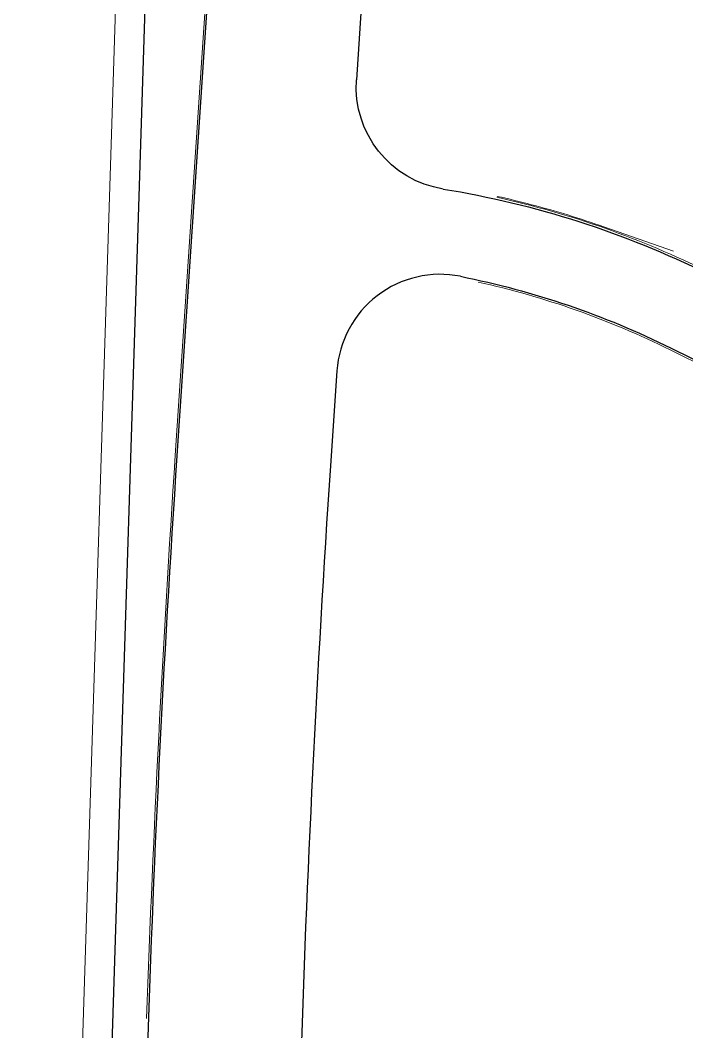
# Model space of a CAD drawing. Extents: x 2536801 to 2538856, y 7112140 to 7131569.
# Drawn here: x 2538047.2 to 2538272.6, y 7120506.2 to 7120848.1 of the extents above; entities that cross this region are included whole.
import ezdxf

# ---------------------------------------------------------------- set-up
doc = ezdxf.new("R2010")
doc.units = 0
doc.header["$LTSCALE"] = 100
doc.header["$MEASUREMENT"] = 0
for name, color, linetype, lineweight in [('D_BOC_FR', 3, 'Continuous', 13), ('D_BOC_XST', 4, 'Continuous', 13), ('D_EOS_ML', 7, 'Continuous', 30), ('D_EOT_ML', 7, 'Continuous', 13), ('D_FOC_FR', 3, 'Continuous', 30), ('D_FOC_XST', 4, 'Continuous', 30), ('D_MBGF', 20, 'Continuous', 0)]:
    doc.layers.add(name, color=color, linetype=linetype, lineweight=lineweight)
doc.linetypes.add('mbgf', pattern='A,1,-0.5,[46,dgnlstyle-BGELINES.shx,S=0.008,R=0,X=0,Y=0],-0.5,1', length=3)

msp = doc.modelspace()

# ---------------------------------------------------------------- linework, layer by layer
at = {"layer": 'D_BOC_FR', "lineweight": 0}
msp.add_line((2538099.62, 7120700.95), (2538112.98, 7120901.26), dxfattribs=at)
at = {"layer": 'D_BOC_FR', "lineweight": 0, "extrusion": (0, 0, -1)}
msp.add_arc((-2544124.91, 7120299.17), 6038.67, 2.007283, 3.814986, dxfattribs=at)
at = {"layer": 'D_BOC_XST', "lineweight": 0}
msp.add_line((2538266.97, 7120736.69), (2538457.69, 7120642.11), dxfattribs=at)
at = {"layer": 'D_BOC_XST', "lineweight": 0, "extrusion": (0, 0, -1)}
for radius in [314.67, 285.33]:
    msp.add_arc((-2538140.2, 7120481.06), radius, 102.5125, 116.3769, dxfattribs=at)
at = {"layer": 'D_EOS_ML'}
msp.add_line((2538057.19, 7119839.38), (2538136.8, 7122338.12), dxfattribs=at)
at = {"layer": 'D_EOT_ML'}
msp.add_line((2538047.19, 7119839.7), (2538192.69, 7124406.1), dxfattribs=at)
at = {"layer": 'D_FOC_FR'}
for p, q in [((2538100.29, 7120700.91), (2538113.64, 7120901.23)), ((2538165.53, 7120897.76), (2538160.87, 7120827.94)), ((2538154.31, 7120729.56), (2538152.17, 7120697.45))]:
    msp.add_line(p, q, dxfattribs=at)
at = {"layer": 'D_FOC_FR', "extrusion": (0, 0, -1)}
for radius in [6038, 5986]:
    msp.add_arc((-2544124.91, 7120299.17), radius, 1.824925, 3.814986, dxfattribs=at)
at = {"layer": 'D_FOC_XST'}
msp.add_line((2538267.27, 7120737.29), (2538457.99, 7120642.71), dxfattribs=at)
at = {"layer": 'D_FOC_XST', "extrusion": (0, 0, -1)}
for centre, radius, start, end in [((-2538195.79, 7120825.61), 35, 279.1654, 3.815), ((-2538140.2, 7120481.06), 314, 99.1654, 116.3769), ((-2538140.2, 7120481.06), 286, 101.2646, 116.3769)]:
    msp.add_arc(centre, radius, start, end, dxfattribs=at)
at = {"layer": 'D_FOC_XST'}
msp.add_arc((2538189.23, 7120727.23), 35, 78.7354, 176.185, dxfattribs=at)
at = {"layer": 'D_MBGF', "linetype": 'mbgf', "lineweight": 13, "ltscale": 0.025}
msp.add_line((2538268.06, 7120770.04), (2538244.49, 7120778.3), dxfattribs=at)
at = {"layer": 'D_MBGF', "linetype": 'mbgf', "lineweight": 13, "ltscale": 0.025, "extrusion": (0, 0, -1)}
for centre, radius, start, end in [((-2538140.2, 7120481.06), 315, 102.5125, 104.6952), ((-2538138.36, 7120475.04), 321.3, 104.7407, 109.288)]:
    msp.add_arc(centre, radius, start, end, dxfattribs=at)

doc.saveas('drawing.dxf')
